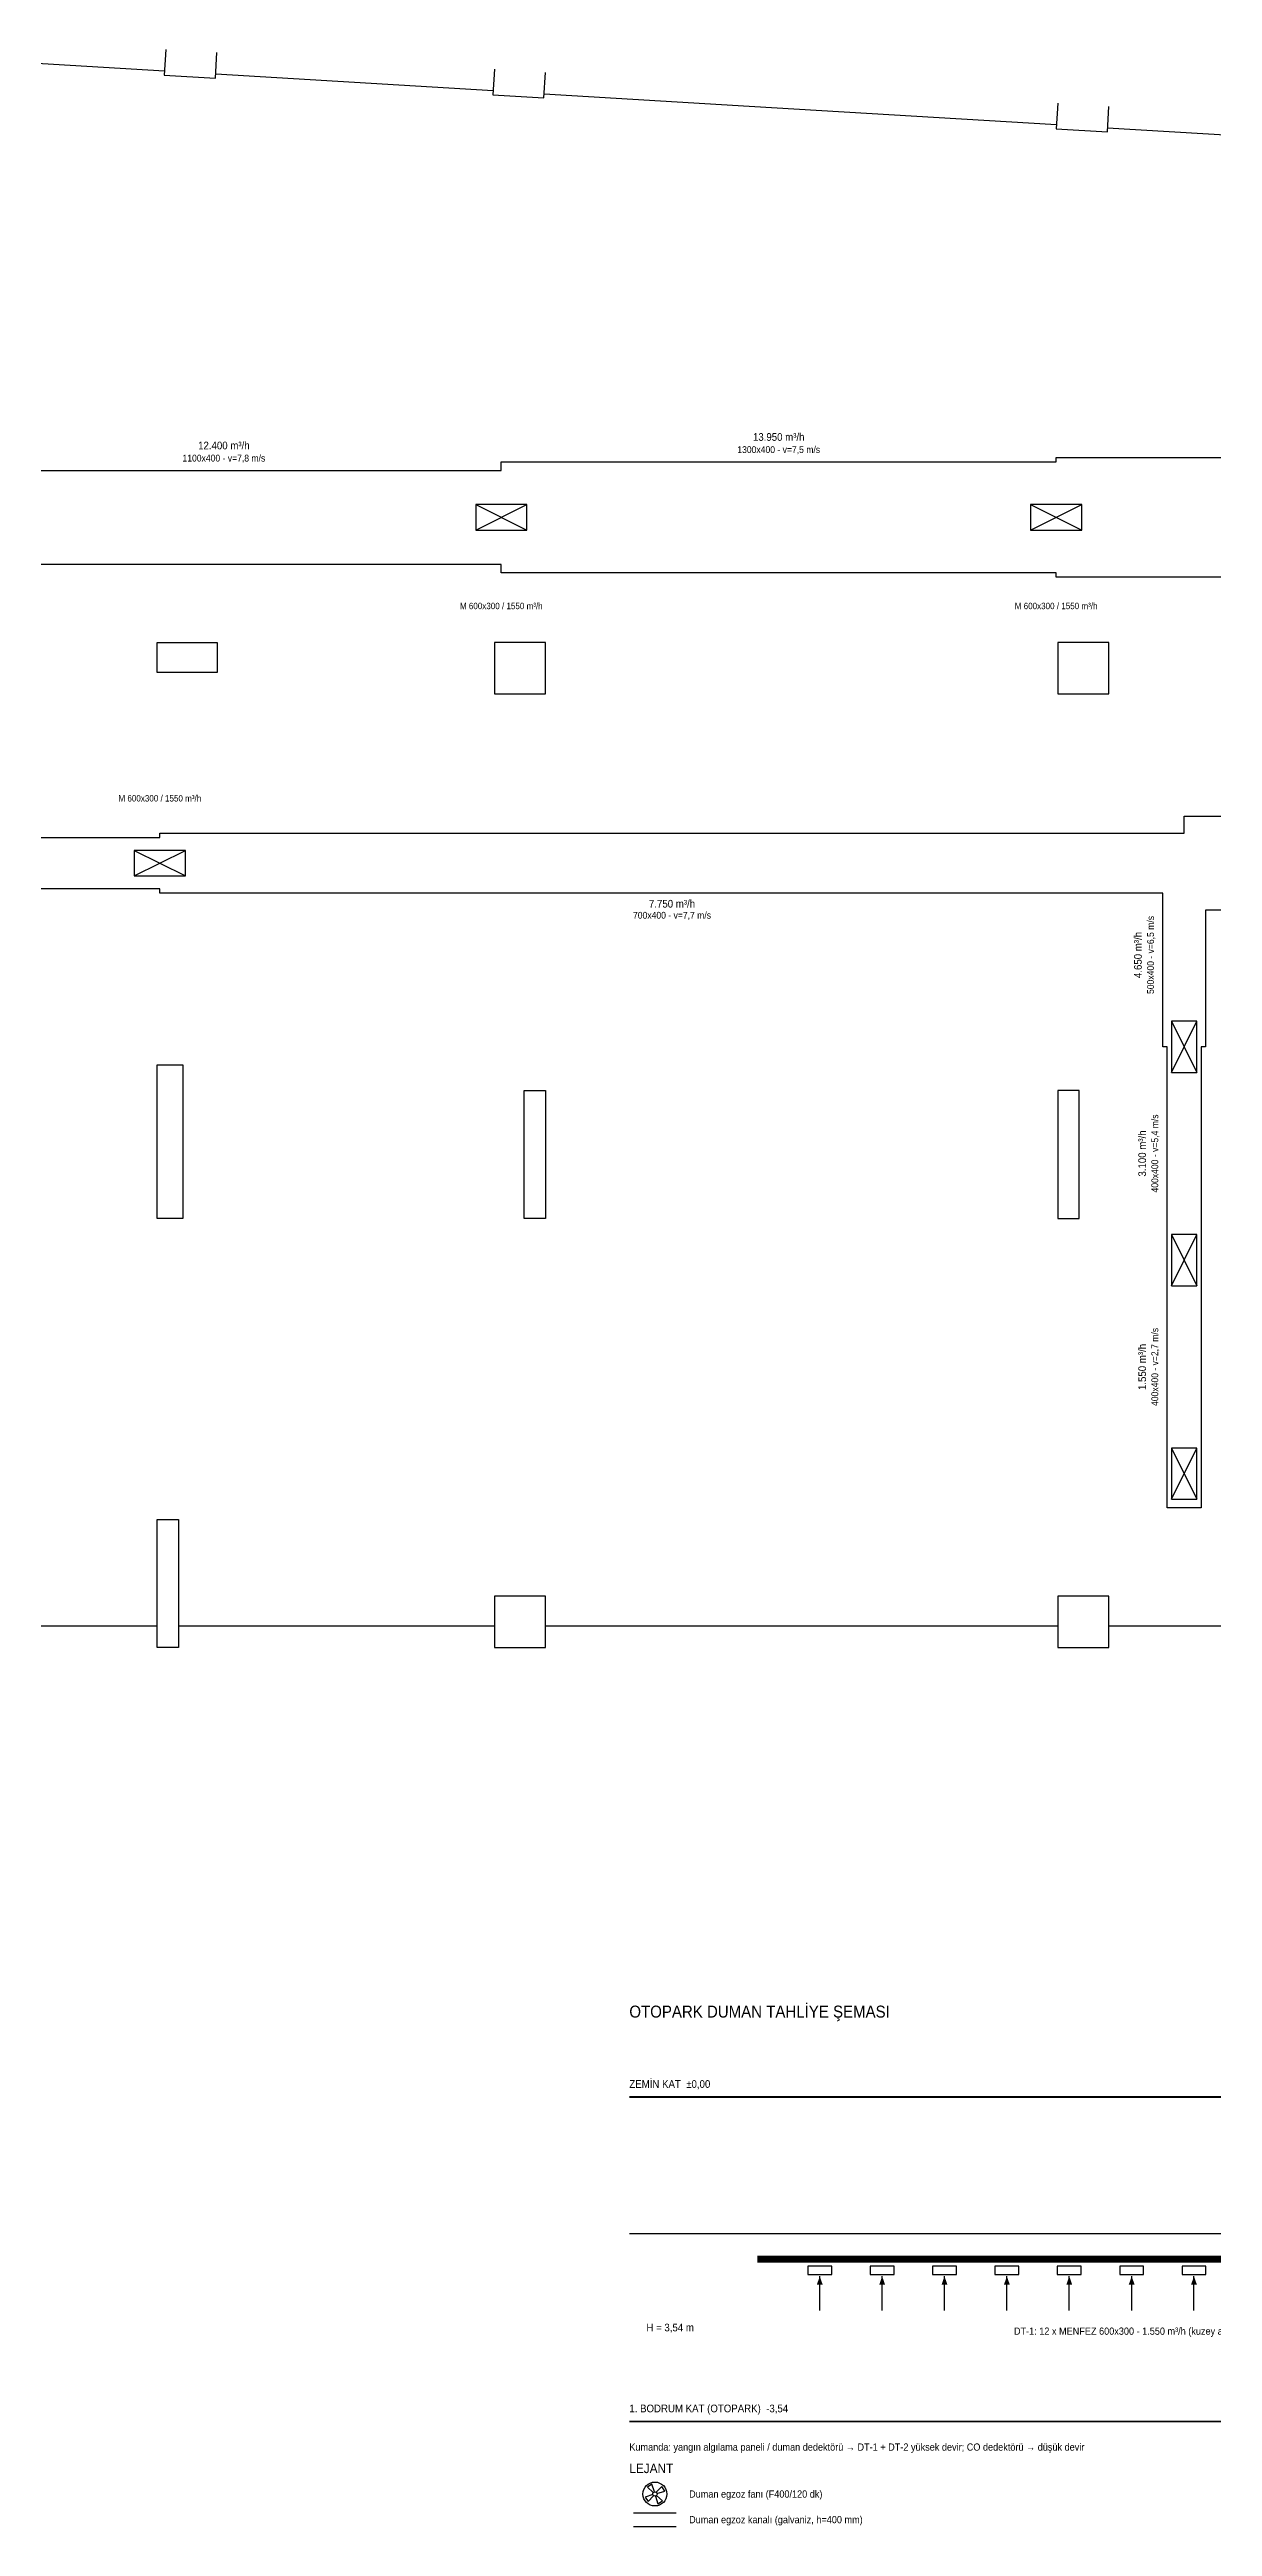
# Model space of a CAD drawing. Header units: centimetres. Extents: x 247949 to 357871, y -501485 to -497749.
# Drawn here: x 354471 to 355833, y -501283 to -498382 of the extents above; entities that cross this region are included whole.
import ezdxf
from ezdxf.enums import TextEntityAlignment as Align

# ---------------------------------------------------------------- set-up
doc = ezdxf.new("R2010")
doc.units = ezdxf.units.CM
for name, color, linetype in [('MIM-KOLON-REFERANS', 8, 'Continuous'), ('MTY-DUMAN-EGZOZ-CAP', 1, 'Continuous'), ('MTY-DUMAN-EGZOZ-KANALI', 1, 'Continuous'), ('MTY-DUMAN-FAN', 30, 'Continuous'), ('MTY-DUMAN-MENFEZ', 1, 'Continuous'), ('MTY-HAVALANDIRMA-SEMA', 7, 'Continuous')]:
    doc.layers.add(name, color=color, linetype=linetype)
doc.styles.add('ROTAS-ARIAL', font='arial.ttf')

msp = doc.modelspace()

# ---------------------------------------------------------------- linework, layer by layer
at = {"layer": 'MIM-KOLON-REFERANS'}
for points in [[(354260.5, -498386.2), (354605.5, -498407)], [(354607, -498382.1), (354605.2, -498412), (354665.1, -498415.6), (354666.9, -498385.7)], [(354991.9, -498405.2), (354990.1, -498435.2), (355050, -498438.8), (355051.8, -498408.9)], [(354665.4, -498410.6), (354990.4, -498430.2)], [(355050.3, -498433.8), (355290.4, -498448.3)], [(355290.4, -498448.3), (355650.4, -498470)], [(355651.9, -498445), (355650.1, -498475), (355710, -498478.6), (355711.8, -498448.6)], [(355710.3, -498473.6), (356045.4, -498493.8)], [(354597, -499111.7), (354597, -499076.7), (354667, -499076.7), (354667, -499111.7), (354597, -499111.7)], [(354991.9, -499076.7), (354991.9, -499136.7), (355051.9, -499136.7), (355051.9, -499076.7), (354991.9, -499076.7)], [(355651.9, -499076.7), (355651.9, -499136.7), (355711.9, -499136.7), (355711.9, -499076.7), (355651.9, -499076.7)], [(354627, -499751.1), (354597, -499751.1), (354597, -499571.1), (354627, -499571.1), (354627, -499751.1)], [(355051.9, -499751.1), (355026.9, -499751.1), (355026.9, -499601.1), (355051.9, -499601.1), (355051.9, -499751.1)], [(355651.9, -499751.1), (355676.9, -499751.1), (355676.9, -499601.1), (355651.9, -499601.1), (355651.9, -499751.1)], [(354622, -500103.6), (354622, -500253.6), (354597, -500253.6), (354597, -500103.6), (354622, -500103.6)], [(354991.9, -500193.6), (354991.9, -500253.6), (355051.9, -500253.6), (355051.9, -500193.6), (354991.9, -500193.6)], [(355651.9, -500193.6), (355651.9, -500253.6), (355711.9, -500253.6), (355711.9, -500193.6), (355651.9, -500193.6)], [(354597, -500228.5), (354414.8, -500228.5), (354287.1, -500228.5)], [(354991.9, -500228.6), (354622, -500228.5)], [(355651.9, -500228.5), (355372, -500228.5), (355051.9, -500228.6)], [(356081.8, -500228.5), (355711.9, -500228.5)]]:
    msp.add_lwpolyline(points, dxfattribs=at)
at = {"layer": 'MTY-DUMAN-EGZOZ-KANALI'}
for p, q in [((355155, -501267), (355205, -501267)), ((355155, -501283), (355205, -501283))]:
    msp.add_line(p, q, dxfattribs=at)
for points in [[(354350, -498875), (355000, -498875), (355000, -498865), (355650, -498865), (355650, -498860), (356300, -498860), (356300, -498855), (356950, -498855), (356950, -498845), (357150, -498845), (357150, -498930), (357235, -498930), (357235, -499142), (357065, -499142), (357065, -499015), (356950, -499015), (356950, -499005), (356300, -499005), (356300, -499000), (355650, -499000), (355650, -498995), (355000, -498995), (355000, -498985), (354350, -498985)], [(353800, -499305), (354600, -499305), (354600, -499300), (355800, -499300), (355800, -499280), (357112, -499280), (357112, -499390), (355825, -499390), (355825, -499550), (355820, -499550), (355820, -499800), (355820, -500050), (355820, -500090), (355780, -500090), (355780, -500050), (355780, -499800), (355780, -499550), (355775, -499550), (355775, -499370), (354600, -499370), (354600, -499365), (353800, -499365)]]:
    msp.add_lwpolyline(points, dxfattribs=at)
at = {"layer": 'MTY-DUMAN-EGZOZ-KANALI', "const_width": 8}
msp.add_lwpolyline([(355300, -500970), (357180, -500970)], dxfattribs=at)
at = {"layer": 'MTY-DUMAN-FAN'}
for points in [[(355177.6, -501245.7), (355168.6, -501248.5), (355172.1, -501253.9), (355178.4, -501247)], [(355179.3, -501242.6), (355176.5, -501233.6), (355171.1, -501237.1), (355178, -501243.4)], [(355180.7, -501247.4), (355183.5, -501256.4), (355188.9, -501252.9), (355182, -501246.6)], [(355182.4, -501244.3), (355191.4, -501241.5), (355187.9, -501236.1), (355181.6, -501243)]]:
    msp.add_lwpolyline(points, dxfattribs=at)
for radius in [14, 2.52]:
    msp.add_circle((355180, -501245), radius, dxfattribs=at)
at = {"layer": 'MTY-DUMAN-MENFEZ'}
for p, q in [((354970, -498945), (355030, -498915)), ((354970, -498915), (355030, -498945)), ((355620, -498945), (355680, -498915)), ((355620, -498915), (355680, -498945)), ((354570, -499350), (354630, -499320)), ((354570, -499320), (354630, -499350)), ((355785, -499580), (355815, -499520)), ((355785, -499520), (355815, -499580)), ((355785, -499830), (355815, -499770)), ((355785, -499770), (355815, -499830)), ((355785, -500080), (355815, -500020)), ((355785, -500020), (355815, -500080)), ((355373.1, -501030), (355373.1, -500990)), ((355446.2, -501030), (355446.2, -500990)), ((355519.2, -501030), (355519.2, -500990)), ((355592.3, -501030), (355592.3, -500990)), ((355665.4, -501030), (355665.4, -500990)), ((355738.5, -501030), (355738.5, -500990)), ((355811.5, -501030), (355811.5, -500990))]:
    msp.add_line(p, q, dxfattribs=at)
for points in [[(354970, -498945), (355030, -498945), (355030, -498915), (354970, -498915)], [(355620, -498945), (355680, -498945), (355680, -498915), (355620, -498915)], [(354570, -499350), (354630, -499350), (354630, -499320), (354570, -499320)], [(355785, -499580), (355815, -499580), (355815, -499520), (355785, -499520)], [(355785, -499830), (355815, -499830), (355815, -499770), (355785, -499770)], [(355785, -500080), (355815, -500080), (355815, -500020), (355785, -500020)], [(355359.1, -500988), (355387.1, -500988), (355387.1, -500978), (355359.1, -500978)], [(355432.2, -500988), (355460.2, -500988), (355460.2, -500978), (355432.2, -500978)], [(355505.2, -500988), (355533.2, -500988), (355533.2, -500978), (355505.2, -500978)], [(355578.3, -500988), (355606.3, -500988), (355606.3, -500978), (355578.3, -500978)], [(355651.4, -500988), (355679.4, -500988), (355679.4, -500978), (355651.4, -500978)], [(355724.5, -500988), (355752.5, -500988), (355752.5, -500978), (355724.5, -500978)], [(355797.5, -500988), (355825.5, -500988), (355825.5, -500978), (355797.5, -500978)]]:
    msp.add_lwpolyline(points, close=True, dxfattribs=at)
for points in [[(355373.1, -500990), (355376.6, -501000), (355369.6, -501000)], [(355446.2, -500990), (355449.7, -501000), (355442.7, -501000)], [(355519.2, -500990), (355522.7, -501000), (355515.7, -501000)], [(355592.3, -500990), (355595.8, -501000), (355588.8, -501000)], [(355665.4, -500990), (355668.9, -501000), (355661.9, -501000)], [(355738.5, -500990), (355742, -501000), (355735, -501000)], [(355811.5, -500990), (355815, -501000), (355808, -501000)]]:
    msp.add_solid(points, dxfattribs=at)
at = {"layer": 'MTY-HAVALANDIRMA-SEMA', "const_width": 2}
for points in [[(355150, -500780), (357350, -500780)], [(355150, -501160), (357350, -501160)]]:
    msp.add_lwpolyline(points, dxfattribs=at)
at = {"layer": 'MTY-HAVALANDIRMA-SEMA'}
msp.add_lwpolyline([(355150, -500940), (357350, -500940)], dxfattribs=at)

# ---------------------------------------------------------------- texts
at = {"layer": 'MTY-DUMAN-EGZOZ-CAP', "style": 'ROTAS-ARIAL', "width": 0.9}
for s, height, p in [('12.400 m³/h', 9, (354675, -498853)), ('13.950 m³/h', 9, (355325, -498843)), ('1100x400 - v=7,8 m/s', 8, (354675, -498867)), ('1300x400 - v=7,5 m/s', 8, (355325, -498857)), ('M 600x300 / 1550 m³/h', 7.5, (354600, -499265))]:
    msp.add_text(s, height=height, dxfattribs=at).set_placement(p, align=Align.BOTTOM_CENTER)
for s, height, p in [('M 600x300 / 1550 m³/h', 7.5, (355000, -499030)), ('M 600x300 / 1550 m³/h', 7.5, (355650, -499030)), ('700x400 - v=7,7 m/s', 8, (355200, -499392)), ('7.750 m³/h', 9, (355200, -499378)), ('DT-1: 12 x MENFEZ 600x300 - 1.550 m³/h (kuzey ana kanal + kuzey cep)', 8.5, (355775, -501050))]:
    msp.add_text(s, height=height, dxfattribs=at).set_placement(p, align=Align.TOP_CENTER)
for s, height, p in [('4.650 m³/h', 9, (355753, -499442.5)), ('500x400 - v=6,5 m/s', 8, (355767, -499442.5)), ('3.100 m³/h', 9, (355758, -499675)), ('400x400 - v=5,4 m/s', 8, (355772, -499675)), ('400x400 - v=2,7 m/s', 8, (355772, -499925)), ('1.550 m³/h', 9, (355758, -499925))]:
    msp.add_text(s, height=height, rotation=90, dxfattribs=at).set_placement(p, align=Align.BOTTOM_CENTER)
at = {"layer": 'MTY-HAVALANDIRMA-SEMA', "style": 'ROTAS-ARIAL', "width": 0.9}
for s, height, p in [('OTOPARK DUMAN TAHLİYE ŞEMASI', 14, (355150, -500680)), ('H = 3,54 m', 9, (355170, -501050)), ('Kumanda: yangın algılama paneli / duman dedektörü → DT-1 + DT-2 yüksek devir; CO dedektörü → düşük devir', 8.5, (355150, -501190)), ('LEJANT', 11, (355150, -501215)), ('Duman egzoz fanı (F400/120 dk)', 8.5, (355220, -501245)), ('Duman egzoz kanalı (galvaniz, h=400 mm)', 8.5, (355220, -501275))]:
    msp.add_text(s, height=height, dxfattribs=at).set_placement(p, align=Align.MIDDLE_LEFT)
for s, p in [('ZEMİN KAT  ±0,00', (355150, -500772)), ('1. BODRUM KAT (OTOPARK)  -3,54', (355150, -501152))]:
    msp.add_text(s, height=9, dxfattribs=at).set_placement(p, align=Align.BOTTOM_LEFT)

doc.saveas('drawing.dxf')
